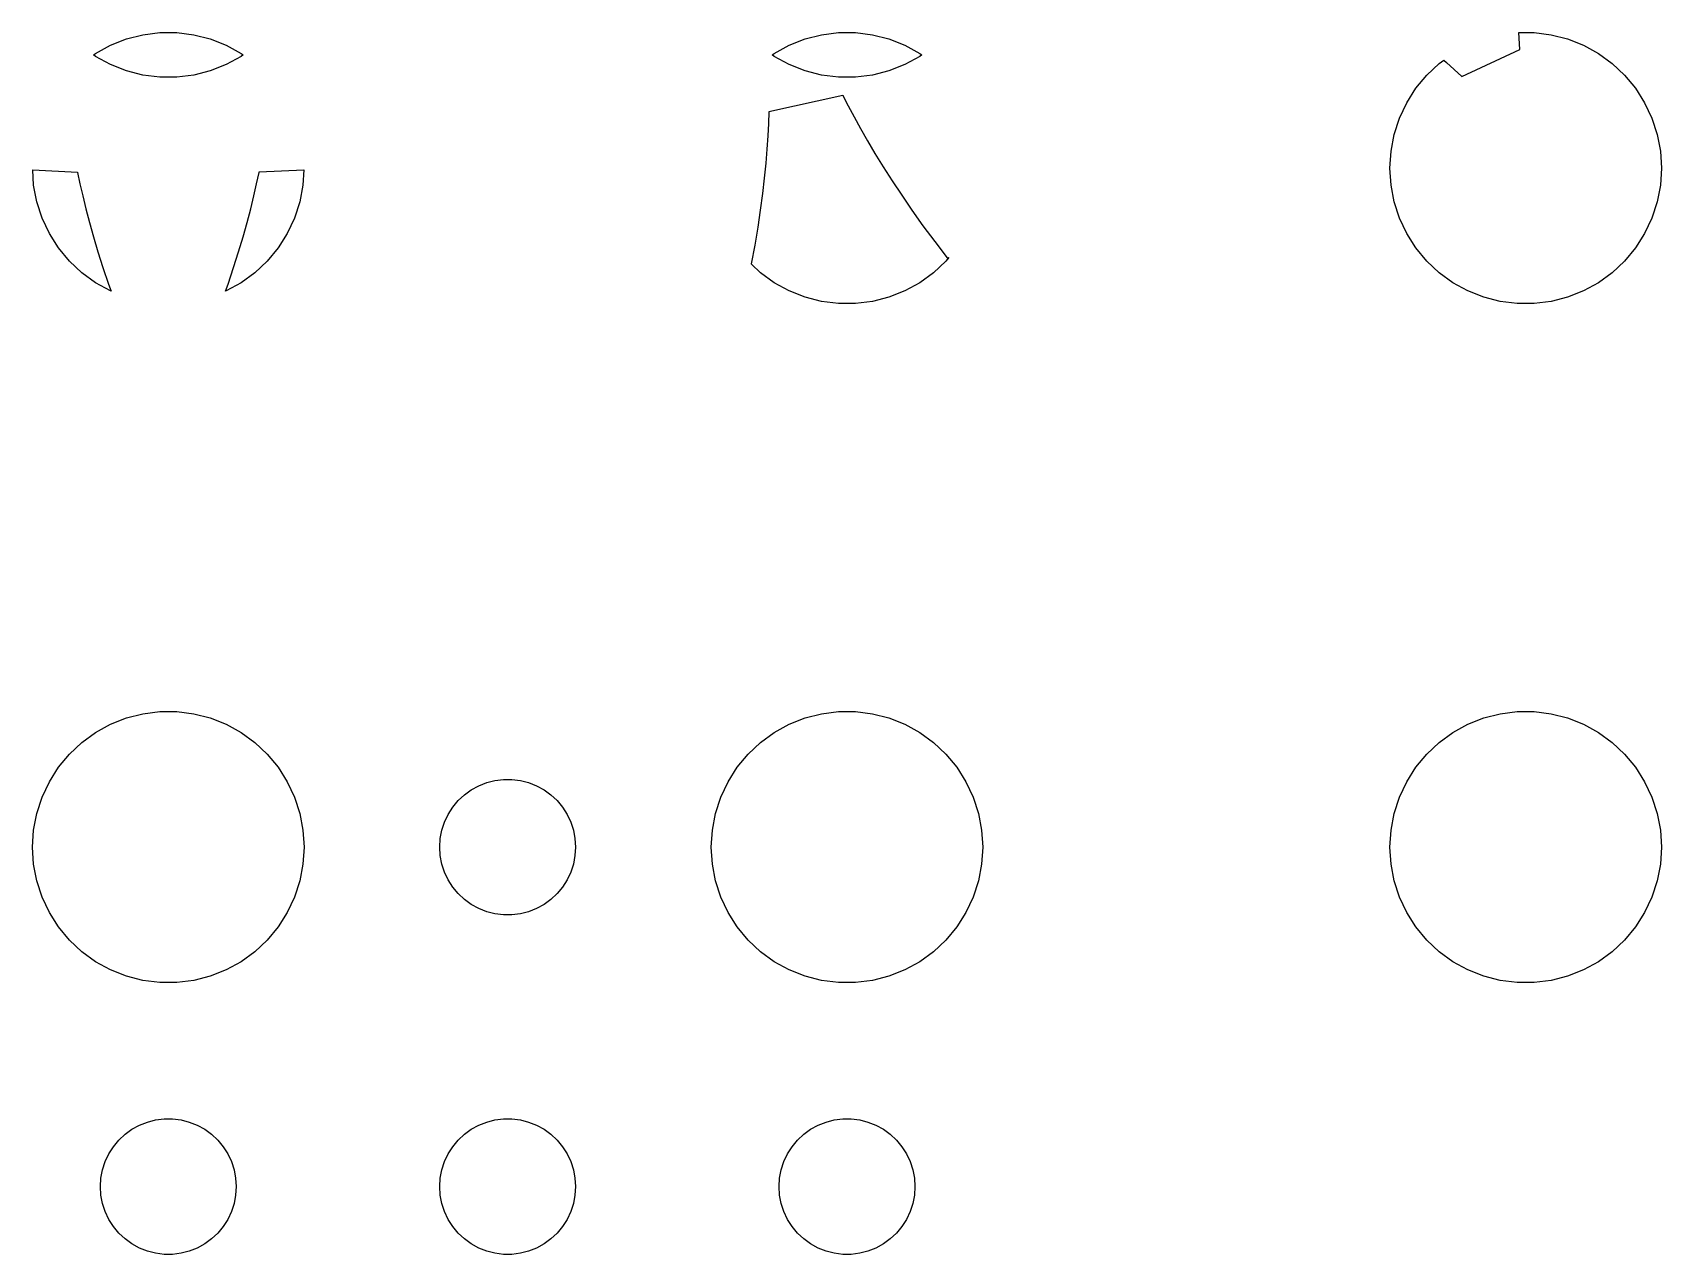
# Model space of a CAD drawing. Header units: metres. Extents: x -69 to 69, y 41 to 289.
# Drawn here: x -3 to 33, y 131 to 157.99 of the extents above; entities that cross this region are included whole.
import ezdxf

# ---------------------------------------------------------------- set-up
doc = ezdxf.new("R2010")
doc.units = ezdxf.units.M

msp = doc.modelspace()

# ---------------------------------------------------------------- linework, layer by layer
for p, q in [((-1.60747, 157.533), (-1.27733, 157.714)), ((-1.27733, 157.714), (-0.92705, 157.853)), ((-0.92705, 157.853), (-0.56213, 157.947)), ((-0.56213, 157.947), (-0.18837, 157.994)), ((-0.18837, 157.994), (0.18837, 157.994)), ((0.18837, 157.994), (0.56213, 157.947)), ((0.56213, 157.947), (0.92705, 157.853)), ((0.92705, 157.853), (1.27733, 157.714)), ((1.27733, 157.714), (1.60747, 157.533)), ((13.3925, 157.533), (13.7227, 157.714)), ((13.7227, 157.714), (14.0729, 157.853)), ((14.0729, 157.853), (14.4379, 157.947)), ((14.4379, 157.947), (14.8116, 157.994)), ((14.8116, 157.994), (15.1884, 157.994)), ((15.1884, 157.994), (15.5621, 157.947)), ((15.5621, 157.947), (15.927, 157.853)), ((15.927, 157.853), (16.2773, 157.714)), ((16.2773, 157.714), (16.6075, 157.533)), ((29.869, 157.622), (29.8522, 157.994)), ((29.8522, 157.994), (30.1884, 157.994)), ((30.1884, 157.994), (30.5621, 157.947)), ((30.5621, 157.947), (30.927, 157.853)), ((30.927, 157.853), (31.2773, 157.714)), ((31.2773, 157.714), (31.6075, 157.533)), ((-1.65286, 157.5), (-1.60747, 157.533)), ((-1.60747, 157.467), (-1.65286, 157.5)), ((-1.27733, 157.286), (-1.60747, 157.467)), ((1.60747, 157.467), (1.27733, 157.286)), ((1.60747, 157.533), (1.65286, 157.5)), ((1.65286, 157.5), (1.60747, 157.467)), ((13.3471, 157.5), (13.3925, 157.533)), ((13.3925, 157.467), (13.3471, 157.5)), ((13.7227, 157.286), (13.3925, 157.467)), ((16.6075, 157.467), (16.2773, 157.286)), ((16.6075, 157.533), (16.6529, 157.5)), ((16.6529, 157.5), (16.6075, 157.467)), ((28.0877, 157.312), (28.1913, 157.387)), ((28.1913, 157.387), (28.2502, 157.331)), ((28.2502, 157.331), (28.5851, 157.023)), ((28.5851, 157.023), (29.869, 157.622)), ((31.6075, 157.533), (31.9123, 157.312)), ((-0.92705, 157.147), (-1.27733, 157.286)), ((-0.56213, 157.053), (-0.92705, 157.147)), ((-0.18837, 157.006), (-0.56213, 157.053)), ((0.18837, 157.006), (-0.18837, 157.006)), ((0.56213, 157.053), (0.18837, 157.006)), ((0.92705, 157.147), (0.56213, 157.053)), ((1.27733, 157.286), (0.92705, 157.147)), ((14.0729, 157.147), (13.7227, 157.286)), ((14.4379, 157.053), (14.0729, 157.147)), ((14.8116, 157.006), (14.4379, 157.053)), ((15.1884, 157.006), (14.8116, 157.006)), ((15.5621, 157.053), (15.1884, 157.006)), ((15.927, 157.147), (15.5621, 157.053)), ((16.2773, 157.286), (15.927, 157.147)), ((27.5729, 156.763), (27.8131, 157.054)), ((27.8131, 157.054), (28.0877, 157.312)), ((31.9123, 157.312), (32.1869, 157.054)), ((32.1869, 157.054), (32.427, 156.763)), ((13.2759, 156.254), (14.9087, 156.613)), ((14.9087, 156.613), (14.9106, 156.605)), ((14.9106, 156.605), (15.0267, 156.375)), ((27.3711, 156.445), (27.5729, 156.763)), ((32.427, 156.763), (32.6289, 156.445)), ((13.2701, 155.986), (13.2783, 156.243)), ((13.2783, 156.243), (13.2759, 156.254)), ((15.0267, 156.375), (15.1551, 156.132)), ((27.2107, 156.104), (27.3711, 156.445)), ((32.6289, 156.445), (32.7893, 156.104)), ((13.2567, 155.711), (13.2701, 155.986)), ((15.1551, 156.132), (15.2961, 155.875)), ((27.0942, 155.746), (27.2107, 156.104)), ((32.7893, 156.104), (32.9057, 155.746)), ((13.2375, 155.418), (13.2567, 155.711)), ((15.2961, 155.875), (15.4503, 155.605)), ((15.4503, 155.605), (15.6182, 155.322)), ((27.0237, 155.376), (27.0942, 155.746)), ((32.9057, 155.746), (32.9763, 155.376)), ((13.2119, 155.108), (13.2375, 155.418)), ((15.6182, 155.322), (15.8003, 155.026)), ((27, 155), (27.0237, 155.376)), ((32.9763, 155.376), (33, 155)), ((-2.97633, 154.624), (-2.99745, 154.96)), ((-2.99745, 154.96), (-2.00504, 154.914)), ((-2.00504, 154.914), (-2.00529, 154.906)), ((-2.00529, 154.906), (-1.95256, 154.654)), ((1.95256, 154.654), (2.00529, 154.906)), ((2.00494, 154.917), (2.99742, 154.959)), ((2.00529, 154.906), (2.00494, 154.917)), ((2.99742, 154.959), (2.97633, 154.624)), ((13.1794, 154.781), (13.2119, 155.108)), ((15.8003, 155.026), (15.997, 154.719)), ((27.0237, 154.624), (27, 155)), ((33, 155), (32.9763, 154.624)), ((-2.90575, 154.254), (-2.97633, 154.624)), ((-1.95256, 154.654), (-1.89163, 154.386)), ((1.89163, 154.386), (1.95256, 154.654)), ((2.97633, 154.624), (2.90575, 154.254)), ((13.1392, 154.436), (13.1794, 154.781)), ((15.997, 154.719), (16.2087, 154.4)), ((27.0942, 154.254), (27.0237, 154.624)), ((32.9763, 154.624), (32.9057, 154.254)), ((-2.78932, 153.896), (-2.90575, 154.254)), ((-1.89163, 154.386), (-1.82193, 154.101)), ((-1.82193, 154.101), (-1.74289, 153.8)), ((1.74289, 153.8), (1.82193, 154.101)), ((1.82193, 154.101), (1.89163, 154.386)), ((2.90575, 154.254), (2.78932, 153.896)), ((13.0909, 154.074), (13.1392, 154.436)), ((16.2087, 154.4), (16.4359, 154.069)), ((27.2107, 153.896), (27.0942, 154.254)), ((32.9057, 154.254), (32.7893, 153.896)), ((-2.62891, 153.555), (-2.78932, 153.896)), ((-1.74289, 153.8), (-1.65396, 153.483)), ((1.65396, 153.483), (1.74289, 153.8)), ((2.78932, 153.896), (2.62891, 153.555)), ((13.0338, 153.696), (13.0909, 154.074)), ((16.4359, 154.069), (16.6791, 153.728)), ((16.6791, 153.728), (16.9386, 153.377)), ((27.3711, 153.555), (27.2107, 153.896)), ((32.7893, 153.896), (32.6289, 153.555)), ((-2.42705, 153.237), (-2.62891, 153.555)), ((-1.65396, 153.483), (-1.55457, 153.151)), ((1.55457, 153.151), (1.65396, 153.483)), ((2.62891, 153.555), (2.42705, 153.237)), ((12.9674, 153.3), (13.0338, 153.696)), ((16.9386, 153.377), (17.215, 153.016)), ((27.5729, 153.237), (27.3711, 153.555)), ((32.6289, 153.555), (32.427, 153.237)), ((-2.1869, 152.946), (-2.42705, 153.237)), ((-1.55457, 153.151), (-1.44417, 152.803)), ((1.44417, 152.803), (1.55457, 153.151)), ((2.42705, 153.237), (2.1869, 152.946)), ((12.8911, 152.889), (12.9674, 153.3)), ((17.2531, 153.026), (17.1869, 152.946)), ((17.215, 153.016), (17.2531, 153.026)), ((27.8131, 152.946), (27.5729, 153.237)), ((32.427, 153.237), (32.1869, 152.946)), ((-1.91226, 152.688), (-2.1869, 152.946)), ((-1.60747, 152.467), (-1.91226, 152.688)), ((-1.44417, 152.803), (-1.32222, 152.44)), ((1.32222, 152.44), (1.44417, 152.803)), ((1.91226, 152.688), (1.60747, 152.467)), ((2.1869, 152.946), (1.91226, 152.688)), ((12.8885, 152.876), (12.8911, 152.889)), ((13.0877, 152.688), (12.8885, 152.876)), ((13.3925, 152.467), (13.0877, 152.688)), ((16.9123, 152.688), (16.6075, 152.467)), ((17.1869, 152.946), (16.9123, 152.688)), ((28.0877, 152.688), (27.8131, 152.946)), ((28.3925, 152.467), (28.0877, 152.688)), ((31.9123, 152.688), (31.6075, 152.467)), ((32.1869, 152.946), (31.9123, 152.688)), ((-1.27733, 152.286), (-1.60747, 152.467)), ((-1.32222, 152.44), (-1.26587, 152.281)), ((-1.26587, 152.281), (-1.27733, 152.286)), ((1.26587, 152.281), (1.32222, 152.44)), ((1.27733, 152.286), (1.26587, 152.281)), ((1.60747, 152.467), (1.27733, 152.286)), ((13.7227, 152.286), (13.3925, 152.467)), ((14.0729, 152.147), (13.7227, 152.286)), ((16.2773, 152.286), (15.927, 152.147)), ((16.6075, 152.467), (16.2773, 152.286)), ((28.7227, 152.286), (28.3925, 152.467)), ((29.0729, 152.147), (28.7227, 152.286)), ((31.2773, 152.286), (30.927, 152.147)), ((31.6075, 152.467), (31.2773, 152.286)), ((14.4379, 152.053), (14.0729, 152.147)), ((14.8116, 152.006), (14.4379, 152.053)), ((15.1884, 152.006), (14.8116, 152.006)), ((15.5621, 152.053), (15.1884, 152.006)), ((15.927, 152.147), (15.5621, 152.053)), ((29.4379, 152.053), (29.0729, 152.147)), ((29.8116, 152.006), (29.4379, 152.053)), ((30.1884, 152.006), (29.8116, 152.006)), ((30.5621, 152.053), (30.1884, 152.006)), ((30.927, 152.147), (30.5621, 152.053)), ((-0.92705, 142.853), (-0.56213, 142.947)), ((-0.56213, 142.947), (-0.18837, 142.994)), ((-0.18837, 142.994), (0.18837, 142.994)), ((0.18837, 142.994), (0.56213, 142.947)), ((0.56213, 142.947), (0.92705, 142.853)), ((14.0729, 142.853), (14.4379, 142.947)), ((14.4379, 142.947), (14.8116, 142.994)), ((14.8116, 142.994), (15.1884, 142.994)), ((15.1884, 142.994), (15.5621, 142.947)), ((15.5621, 142.947), (15.927, 142.853)), ((29.0729, 142.853), (29.4379, 142.947)), ((29.4379, 142.947), (29.8116, 142.994)), ((29.8116, 142.994), (30.1884, 142.994)), ((30.1884, 142.994), (30.5621, 142.947)), ((30.5621, 142.947), (30.927, 142.853)), ((-1.60747, 142.533), (-1.27733, 142.714)), ((-1.27733, 142.714), (-0.92705, 142.853)), ((0.92705, 142.853), (1.27733, 142.714)), ((1.27733, 142.714), (1.60747, 142.533)), ((13.3925, 142.533), (13.7227, 142.714)), ((13.7227, 142.714), (14.0729, 142.853)), ((15.927, 142.853), (16.2773, 142.714)), ((16.2773, 142.714), (16.6075, 142.533)), ((28.3925, 142.533), (28.7227, 142.714)), ((28.7227, 142.714), (29.0729, 142.853)), ((30.927, 142.853), (31.2773, 142.714)), ((31.2773, 142.714), (31.6075, 142.533)), ((-2.1869, 142.054), (-1.91226, 142.312)), ((-1.91226, 142.312), (-1.60747, 142.533)), ((1.60747, 142.533), (1.91226, 142.312)), ((1.91226, 142.312), (2.1869, 142.054)), ((12.8131, 142.054), (13.0877, 142.312)), ((13.0877, 142.312), (13.3925, 142.533)), ((16.6075, 142.533), (16.9123, 142.312)), ((16.9123, 142.312), (17.1869, 142.054)), ((27.8131, 142.054), (28.0877, 142.312)), ((28.0877, 142.312), (28.3925, 142.533)), ((31.6075, 142.533), (31.9123, 142.312)), ((31.9123, 142.312), (32.1869, 142.054)), ((-2.42705, 141.763), (-2.1869, 142.054)), ((2.1869, 142.054), (2.42705, 141.763)), ((12.5729, 141.763), (12.8131, 142.054)), ((17.1869, 142.054), (17.427, 141.763)), ((27.5729, 141.763), (27.8131, 142.054)), ((32.1869, 142.054), (32.427, 141.763)), ((-2.62891, 141.445), (-2.42705, 141.763)), ((2.42705, 141.763), (2.62891, 141.445)), ((7.21892, 141.473), (7.40581, 141.497)), ((7.40581, 141.497), (7.59418, 141.497)), ((7.59418, 141.497), (7.78107, 141.473)), ((12.3711, 141.445), (12.5729, 141.763)), ((17.427, 141.763), (17.6289, 141.445)), ((27.3711, 141.445), (27.5729, 141.763)), ((32.427, 141.763), (32.6289, 141.445)), ((-2.78932, 141.104), (-2.62891, 141.445)), ((2.62891, 141.445), (2.78932, 141.104)), ((6.40654, 141.027), (6.54385, 141.156)), ((6.54385, 141.156), (6.69626, 141.266)), ((6.69626, 141.266), (6.86133, 141.357)), ((6.86133, 141.357), (7.03647, 141.427)), ((7.03647, 141.427), (7.21892, 141.473)), ((7.78107, 141.473), (7.96352, 141.427)), ((7.96352, 141.427), (8.13866, 141.357)), ((8.13866, 141.357), (8.30373, 141.266)), ((8.30373, 141.266), (8.45613, 141.156)), ((8.45613, 141.156), (8.59344, 141.027)), ((12.2107, 141.104), (12.3711, 141.445)), ((17.6289, 141.445), (17.7893, 141.104)), ((27.2107, 141.104), (27.3711, 141.445)), ((32.6289, 141.445), (32.7893, 141.104)), ((-2.90575, 140.746), (-2.78932, 141.104)), ((2.78932, 141.104), (2.90575, 140.746)), ((6.18553, 140.723), (6.28647, 140.882)), ((6.28647, 140.882), (6.40654, 141.027)), ((8.59344, 141.027), (8.71352, 140.882)), ((8.71352, 140.882), (8.81445, 140.723)), ((12.0942, 140.746), (12.2107, 141.104)), ((17.7893, 141.104), (17.9057, 140.746)), ((27.0942, 140.746), (27.2107, 141.104)), ((32.7893, 141.104), (32.9057, 140.746)), ((-2.97633, 140.376), (-2.90575, 140.746)), ((2.90575, 140.746), (2.97633, 140.376)), ((6.04712, 140.373), (6.10533, 140.552)), ((6.10533, 140.552), (6.18553, 140.723)), ((8.81445, 140.723), (8.89465, 140.552)), ((8.89465, 140.552), (8.95287, 140.373)), ((12.0237, 140.376), (12.0942, 140.746)), ((17.9057, 140.746), (17.9763, 140.376)), ((27.0237, 140.376), (27.0942, 140.746)), ((32.9057, 140.746), (32.9763, 140.376)), ((-3, 140), (-2.97633, 140.376)), ((2.97633, 140.376), (3, 140)), ((6, 140), (6.01183, 140.188)), ((6.01183, 140.188), (6.04712, 140.373)), ((8.95287, 140.373), (8.98816, 140.188)), ((8.98816, 140.188), (9, 140)), ((12, 140), (12.0237, 140.376)), ((17.9763, 140.376), (18, 140)), ((27, 140), (27.0237, 140.376)), ((32.9763, 140.376), (33, 140)), ((-2.97633, 139.624), (-3, 140)), ((3, 140), (2.97633, 139.624)), ((6.01183, 139.812), (6, 140)), ((6.04712, 139.627), (6.01183, 139.812)), ((8.98816, 139.812), (8.95287, 139.627)), ((9, 140), (8.98816, 139.812)), ((12.0237, 139.624), (12, 140)), ((18, 140), (17.9763, 139.624)), ((27.0237, 139.624), (27, 140)), ((33, 140), (32.9763, 139.624)), ((-2.90575, 139.254), (-2.97633, 139.624)), ((2.97633, 139.624), (2.90575, 139.254)), ((6.10533, 139.448), (6.04712, 139.627)), ((6.18553, 139.277), (6.10533, 139.448)), ((8.89465, 139.448), (8.81445, 139.277)), ((8.95287, 139.627), (8.89465, 139.448)), ((12.0942, 139.254), (12.0237, 139.624)), ((17.9763, 139.624), (17.9057, 139.254)), ((27.0942, 139.254), (27.0237, 139.624)), ((32.9763, 139.624), (32.9057, 139.254)), ((-2.78932, 138.896), (-2.90575, 139.254)), ((2.90575, 139.254), (2.78932, 138.896)), ((6.28647, 139.118), (6.18553, 139.277)), ((6.40654, 138.973), (6.28647, 139.118)), ((6.54385, 138.844), (6.40654, 138.973)), ((8.59344, 138.973), (8.45613, 138.844)), ((8.71352, 139.118), (8.59344, 138.973)), ((8.81445, 139.277), (8.71352, 139.118)), ((12.2107, 138.896), (12.0942, 139.254)), ((17.9057, 139.254), (17.7893, 138.896)), ((27.2107, 138.896), (27.0942, 139.254)), ((32.9057, 139.254), (32.7893, 138.896)), ((-2.62891, 138.555), (-2.78932, 138.896)), ((2.78932, 138.896), (2.62891, 138.555)), ((6.69626, 138.734), (6.54385, 138.844)), ((6.86133, 138.643), (6.69626, 138.734)), ((7.03647, 138.573), (6.86133, 138.643)), ((8.13866, 138.643), (7.96352, 138.573)), ((8.30373, 138.734), (8.13866, 138.643)), ((8.45613, 138.844), (8.30373, 138.734)), ((12.3711, 138.555), (12.2107, 138.896)), ((17.7893, 138.896), (17.6289, 138.555)), ((27.3711, 138.555), (27.2107, 138.896)), ((32.7893, 138.896), (32.6289, 138.555)), ((-2.42705, 138.237), (-2.62891, 138.555)), ((2.62891, 138.555), (2.42705, 138.237)), ((7.21892, 138.527), (7.03647, 138.573)), ((7.40581, 138.503), (7.21892, 138.527)), ((7.59418, 138.503), (7.40581, 138.503)), ((7.78107, 138.527), (7.59418, 138.503)), ((7.96352, 138.573), (7.78107, 138.527)), ((12.5729, 138.237), (12.3711, 138.555)), ((17.6289, 138.555), (17.427, 138.237)), ((27.5729, 138.237), (27.3711, 138.555)), ((32.6289, 138.555), (32.427, 138.237)), ((-2.1869, 137.946), (-2.42705, 138.237)), ((-1.91226, 137.688), (-2.1869, 137.946)), ((2.1869, 137.946), (1.91226, 137.688)), ((2.42705, 138.237), (2.1869, 137.946)), ((12.8131, 137.946), (12.5729, 138.237)), ((13.0877, 137.688), (12.8131, 137.946)), ((17.1869, 137.946), (16.9123, 137.688)), ((17.427, 138.237), (17.1869, 137.946)), ((27.8131, 137.946), (27.5729, 138.237)), ((28.0877, 137.688), (27.8131, 137.946)), ((32.1869, 137.946), (31.9123, 137.688)), ((32.427, 138.237), (32.1869, 137.946)), ((-1.60747, 137.467), (-1.91226, 137.688)), ((1.91226, 137.688), (1.60747, 137.467)), ((13.3925, 137.467), (13.0877, 137.688)), ((16.9123, 137.688), (16.6075, 137.467)), ((28.3925, 137.467), (28.0877, 137.688)), ((31.9123, 137.688), (31.6075, 137.467)), ((-1.27733, 137.286), (-1.60747, 137.467)), ((-0.92705, 137.147), (-1.27733, 137.286)), ((1.27733, 137.286), (0.92705, 137.147)), ((1.60747, 137.467), (1.27733, 137.286)), ((13.7227, 137.286), (13.3925, 137.467)), ((14.0729, 137.147), (13.7227, 137.286)), ((16.2773, 137.286), (15.927, 137.147)), ((16.6075, 137.467), (16.2773, 137.286)), ((28.7227, 137.286), (28.3925, 137.467)), ((29.0729, 137.147), (28.7227, 137.286)), ((31.2773, 137.286), (30.927, 137.147)), ((31.6075, 137.467), (31.2773, 137.286)), ((-0.56213, 137.053), (-0.92705, 137.147)), ((-0.18837, 137.006), (-0.56213, 137.053)), ((0.18837, 137.006), (-0.18837, 137.006)), ((0.56213, 137.053), (0.18837, 137.006)), ((0.92705, 137.147), (0.56213, 137.053)), ((14.4379, 137.053), (14.0729, 137.147)), ((14.8116, 137.006), (14.4379, 137.053)), ((15.1884, 137.006), (14.8116, 137.006)), ((15.5621, 137.053), (15.1884, 137.006)), ((15.927, 137.147), (15.5621, 137.053)), ((29.4379, 137.053), (29.0729, 137.147)), ((29.8116, 137.006), (29.4379, 137.053)), ((30.1884, 137.006), (29.8116, 137.006)), ((30.5621, 137.053), (30.1884, 137.006)), ((30.927, 137.147), (30.5621, 137.053)), ((-0.63866, 133.857), (-0.46352, 133.927)), ((-0.46352, 133.927), (-0.28107, 133.973)), ((-0.28107, 133.973), (-0.09418, 133.997)), ((-0.09418, 133.997), (0.09418, 133.997)), ((0.09418, 133.997), (0.28107, 133.973)), ((0.28107, 133.973), (0.46352, 133.927)), ((0.46352, 133.927), (0.63866, 133.857)), ((6.86133, 133.857), (7.03647, 133.927)), ((7.03647, 133.927), (7.21892, 133.973)), ((7.21892, 133.973), (7.40581, 133.997)), ((7.40581, 133.997), (7.59418, 133.997)), ((7.59418, 133.997), (7.78107, 133.973)), ((7.78107, 133.973), (7.96352, 133.927)), ((7.96352, 133.927), (8.13866, 133.857)), ((14.3613, 133.857), (14.5365, 133.927)), ((14.5365, 133.927), (14.7189, 133.973)), ((14.7189, 133.973), (14.9058, 133.997)), ((14.9058, 133.997), (15.0942, 133.997)), ((15.0942, 133.997), (15.2811, 133.973)), ((15.2811, 133.973), (15.4635, 133.927)), ((15.4635, 133.927), (15.6387, 133.857)), ((-1.09344, 133.527), (-0.95613, 133.656)), ((-0.95613, 133.656), (-0.80373, 133.766)), ((-0.80373, 133.766), (-0.63866, 133.857)), ((0.63866, 133.857), (0.80373, 133.766)), ((0.80373, 133.766), (0.95613, 133.656)), ((0.95613, 133.656), (1.09344, 133.527)), ((6.40654, 133.527), (6.54385, 133.656)), ((6.54385, 133.656), (6.69626, 133.766)), ((6.69626, 133.766), (6.86133, 133.857)), ((8.13866, 133.857), (8.30373, 133.766)), ((8.30373, 133.766), (8.45613, 133.656)), ((8.45613, 133.656), (8.59344, 133.527)), ((13.9065, 133.527), (14.0439, 133.656)), ((14.0439, 133.656), (14.1963, 133.766)), ((14.1963, 133.766), (14.3613, 133.857)), ((15.6387, 133.857), (15.8037, 133.766)), ((15.8037, 133.766), (15.9561, 133.656)), ((15.9561, 133.656), (16.0934, 133.527)), ((-1.39465, 133.052), (-1.31445, 133.223)), ((-1.31445, 133.223), (-1.21352, 133.382)), ((-1.21352, 133.382), (-1.09344, 133.527)), ((1.09344, 133.527), (1.21352, 133.382)), ((1.21352, 133.382), (1.31445, 133.223)), ((1.31445, 133.223), (1.39465, 133.052)), ((6.10533, 133.052), (6.18553, 133.223)), ((6.18553, 133.223), (6.28647, 133.382)), ((6.28647, 133.382), (6.40654, 133.527)), ((8.59344, 133.527), (8.71352, 133.382)), ((8.71352, 133.382), (8.81445, 133.223)), ((8.81445, 133.223), (8.89465, 133.052)), ((13.6053, 133.052), (13.6855, 133.223)), ((13.6855, 133.223), (13.7865, 133.382)), ((13.7865, 133.382), (13.9065, 133.527)), ((16.0934, 133.527), (16.2135, 133.382)), ((16.2135, 133.382), (16.3145, 133.223)), ((16.3145, 133.223), (16.3947, 133.052)), ((-1.48816, 132.688), (-1.45287, 132.873)), ((-1.45287, 132.873), (-1.39465, 133.052)), ((1.39465, 133.052), (1.45287, 132.873)), ((1.45287, 132.873), (1.48816, 132.688)), ((6.01183, 132.688), (6.04712, 132.873)), ((6.04712, 132.873), (6.10533, 133.052)), ((8.89465, 133.052), (8.95287, 132.873)), ((8.95287, 132.873), (8.98816, 132.688)), ((13.5118, 132.688), (13.5471, 132.873)), ((13.5471, 132.873), (13.6053, 133.052)), ((16.3947, 133.052), (16.4529, 132.873)), ((16.4529, 132.873), (16.4882, 132.688)), ((-1.5, 132.5), (-1.48816, 132.688)), ((-1.48816, 132.312), (-1.5, 132.5)), ((1.48816, 132.688), (1.5, 132.5)), ((1.5, 132.5), (1.48816, 132.312)), ((6, 132.5), (6.01183, 132.688)), ((6.01183, 132.312), (6, 132.5)), ((8.98816, 132.688), (9, 132.5)), ((9, 132.5), (8.98816, 132.312)), ((13.5, 132.5), (13.5118, 132.688)), ((13.5118, 132.312), (13.5, 132.5)), ((16.4882, 132.688), (16.5, 132.5)), ((16.5, 132.5), (16.4882, 132.312)), ((-1.45287, 132.127), (-1.48816, 132.312)), ((-1.39465, 131.948), (-1.45287, 132.127)), ((1.45287, 132.127), (1.39465, 131.948)), ((1.48816, 132.312), (1.45287, 132.127)), ((6.04712, 132.127), (6.01183, 132.312)), ((6.10533, 131.948), (6.04712, 132.127)), ((8.95287, 132.127), (8.89465, 131.948)), ((8.98816, 132.312), (8.95287, 132.127)), ((13.5471, 132.127), (13.5118, 132.312)), ((13.6053, 131.948), (13.5471, 132.127)), ((16.4529, 132.127), (16.3947, 131.948)), ((16.4882, 132.312), (16.4529, 132.127)), ((-1.31445, 131.777), (-1.39465, 131.948)), ((-1.21352, 131.618), (-1.31445, 131.777)), ((1.31445, 131.777), (1.21352, 131.618)), ((1.39465, 131.948), (1.31445, 131.777)), ((6.18553, 131.777), (6.10533, 131.948)), ((6.28647, 131.618), (6.18553, 131.777)), ((8.81445, 131.777), (8.71352, 131.618)), ((8.89465, 131.948), (8.81445, 131.777)), ((13.6855, 131.777), (13.6053, 131.948)), ((13.7865, 131.618), (13.6855, 131.777)), ((16.3145, 131.777), (16.2135, 131.618)), ((16.3947, 131.948), (16.3145, 131.777)), ((-1.09344, 131.473), (-1.21352, 131.618)), ((-0.95613, 131.344), (-1.09344, 131.473)), ((1.09344, 131.473), (0.95613, 131.344)), ((1.21352, 131.618), (1.09344, 131.473)), ((6.40654, 131.473), (6.28647, 131.618)), ((6.54385, 131.344), (6.40654, 131.473)), ((8.59344, 131.473), (8.45613, 131.344)), ((8.71352, 131.618), (8.59344, 131.473)), ((13.9065, 131.473), (13.7865, 131.618)), ((14.0439, 131.344), (13.9065, 131.473)), ((16.0934, 131.473), (15.9561, 131.344)), ((16.2135, 131.618), (16.0934, 131.473)), ((-0.80373, 131.234), (-0.95613, 131.344)), ((-0.63866, 131.143), (-0.80373, 131.234)), ((-0.46352, 131.073), (-0.63866, 131.143)), ((-0.28107, 131.027), (-0.46352, 131.073)), ((0.46352, 131.073), (0.28107, 131.027)), ((0.63866, 131.143), (0.46352, 131.073)), ((0.80373, 131.234), (0.63866, 131.143)), ((0.95613, 131.344), (0.80373, 131.234)), ((6.69626, 131.234), (6.54385, 131.344)), ((6.86133, 131.143), (6.69626, 131.234)), ((7.03647, 131.073), (6.86133, 131.143)), ((7.21892, 131.027), (7.03647, 131.073)), ((7.96352, 131.073), (7.78107, 131.027)), ((8.13866, 131.143), (7.96352, 131.073)), ((8.30373, 131.234), (8.13866, 131.143)), ((8.45613, 131.344), (8.30373, 131.234)), ((14.1963, 131.234), (14.0439, 131.344)), ((14.3613, 131.143), (14.1963, 131.234)), ((14.5365, 131.073), (14.3613, 131.143)), ((14.7189, 131.027), (14.5365, 131.073)), ((15.4635, 131.073), (15.2811, 131.027)), ((15.6387, 131.143), (15.4635, 131.073)), ((15.8037, 131.234), (15.6387, 131.143)), ((15.9561, 131.344), (15.8037, 131.234)), ((-0.09418, 131.003), (-0.28107, 131.027)), ((0.09418, 131.003), (-0.09418, 131.003)), ((0.28107, 131.027), (0.09418, 131.003)), ((7.40581, 131.003), (7.21892, 131.027)), ((7.59418, 131.003), (7.40581, 131.003)), ((7.78107, 131.027), (7.59418, 131.003)), ((14.9058, 131.003), (14.7189, 131.027)), ((15.0942, 131.003), (14.9058, 131.003)), ((15.2811, 131.027), (15.0942, 131.003))]:
    msp.add_line(p, q)

doc.saveas('drawing.dxf')
